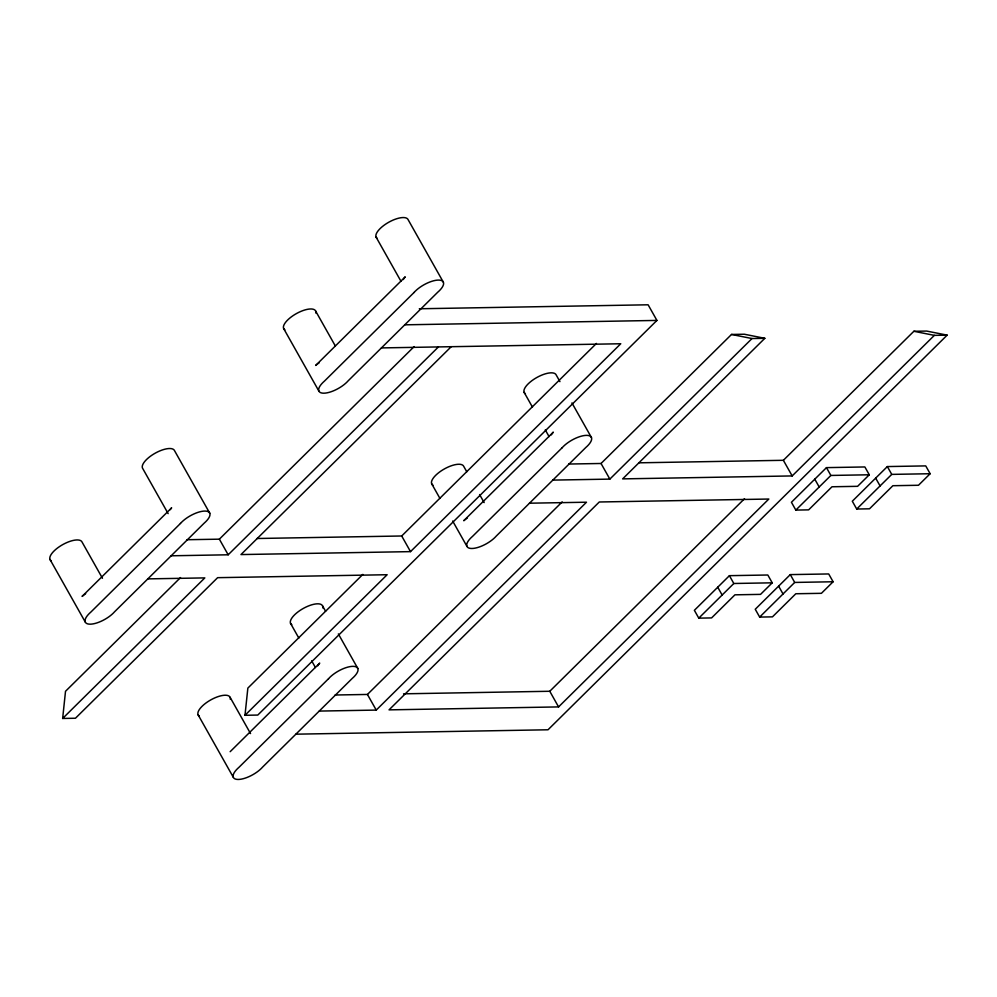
<?xml version="1.0" encoding="UTF-8"?>
<svg xmlns="http://www.w3.org/2000/svg" width="997" height="997" viewBox="0 0 997 997"><rect width="100%" height="100%" fill="white"/><g stroke="black" fill="none" stroke-linecap="round" stroke-linejoin="round"><path stroke-width="1.5" d="M419.313 308.771L648.112 304.795L656.923 320.423L257.787 715.061L244.988 715.285L387.148 574.721L217.62 577.674L75.448 718.239L62.649 718.463L65.515 691.282L180.532 577.562M244.988 715.285L247.854 688.104L362.858 574.397M187.012 539.726L219.365 539.165L414.129 346.607M62.649 718.463L204.821 577.899L147.818 578.883M171.172 555.79L228.176 554.793L438.431 346.919M451.23 346.694L240.975 554.569L410.515 551.628L620.757 343.753L381.427 347.916M257.052 538.505L401.704 535.987L596.455 343.429M230.145 751.701L319.713 663.105A18.245 7.016 -29.4 0 0 317.731 665.834M335.079 695.009L367.432 694.448L562.183 501.89M568.689 464.041L601.041 463.48L731.524 334.456L744.323 334.232L764.824 338.319L622.651 478.884L792.179 475.93L934.351 335.366L947.15 335.142L548.014 729.779L295.885 734.178M319.239 711.073L376.243 710.088L586.485 502.214L529.494 503.198M552.837 480.105L609.852 479.108L752.012 338.544L764.824 338.319M403.561 693.825L549.771 691.27L744.522 498.712M638.728 462.82L783.368 460.302L913.863 331.278L926.662 331.066L947.15 335.142M558.569 706.91L768.824 499.036L599.284 501.99L389.042 709.864L558.569 706.91L549.771 691.27M826.463 467.63L791.431 502.276L795.83 510.09L808.629 509.866L831.997 486.773L857.594 486.324L869.272 474.784L864.873 466.957L826.463 467.63L830.875 475.444L869.272 474.784M729.418 575.668L694.373 610.314L698.785 618.14L711.584 617.916L734.939 594.823L760.537 594.374L772.226 582.821L767.815 575.007L729.418 575.668L733.817 583.494L772.226 582.821M795.83 510.09L830.875 475.444M698.785 618.14L733.817 583.494M887.342 466.571L852.31 501.217L856.71 509.031L869.509 508.806L892.876 485.713L918.474 485.265L930.151 473.725L925.739 465.898L887.342 466.571L891.754 474.385L930.151 473.725M790.297 574.608L755.252 609.254L759.664 617.081L772.463 616.856L795.818 593.751L821.416 593.315L833.106 581.762L828.694 573.948L790.297 574.608L794.696 582.435L833.106 581.762M856.71 509.031L891.754 474.385M759.664 617.081L794.696 582.435M404.782 324.823L656.923 320.423M913.863 331.278L934.351 335.366M731.524 334.456L752.012 338.544M875.665 478.124L880.077 485.938M814.786 479.183L819.198 486.997M783.368 460.302L792.179 475.93M778.62 586.161L783.019 593.975M717.74 587.221L722.14 595.035M559.953 381.639L556.201 374.984A18.245 7.016 -29.4 0 0 535.339 378.374A18.245 7.016 -29.4 0 0 525.394 393.74M571.942 402.925L591.445 437.521M601.041 463.48L609.852 479.108M524.135 392.357L532.448 407.1M545.284 429.881L549.06 436.586M443.378 282.238L408.134 219.701A18.245 7.016 -29.4 0 0 387.285 223.091A18.245 7.016 -29.4 0 0 377.327 238.457M376.068 237.074L400.993 281.304M466.77 471.768L463.755 466.409A18.245 7.016 -29.4 0 0 442.892 469.799A18.245 7.016 -29.4 0 0 432.947 485.178M479.607 494.549L484.143 502.6M431.689 483.782L439.939 498.425M452.675 521.045L466.932 546.331M315.688 311.126L335.328 345.971M401.704 535.987L410.515 551.628M283.622 328.499L318.866 391.048M322.592 605.952L325.595 611.286M338.344 633.905L357.836 668.501M367.432 694.448L376.243 710.088M290.526 623.337L298.838 638.08M311.675 660.861L315.451 667.554M209.769 513.218L174.537 450.669A18.245 7.016 -29.4 0 0 155.744 452.875A18.245 7.016 -29.4 0 0 142.471 468.054L168.144 513.617M219.365 539.165L228.176 554.793M230.145 697.389L250.534 733.568M198.079 714.762L233.323 777.299M102.467 578.285L82.078 542.094A18.245 7.016 -29.4 0 0 61.228 545.484A18.245 7.016 -29.4 0 0 51.283 560.862M50.012 559.479L85.256 622.016M551.341 434.854A18.245 7.016 -29.4 0 1 553.31 432.137L463.742 520.733A18.245 7.016 -29.4 0 1 467.331 517.991M199.338 716.145A18.245 7.016 -29.4 0 1 211.352 699.582A18.245 7.016 -29.4 0 1 230.319 699.358M291.797 624.72A18.245 7.016 -29.4 0 1 303.811 608.158A18.245 7.016 -29.4 0 1 322.766 607.933M170.213 509.666A18.245 7.016 -29.4 0 1 171.646 507.822L82.078 596.418A18.245 7.016 -29.4 0 1 85.667 593.676M284.88 329.882A18.245 7.016 -29.4 0 1 296.894 313.32A18.245 7.016 -29.4 0 1 315.862 313.095M403.274 279.571A18.245 7.016 -29.4 0 1 405.243 276.842L315.688 365.438A18.245 7.016 -29.4 0 1 319.277 362.696M180.457 523.45L90.889 612.046A18.245 7.016 -29.4 0 0 90.253 624.172A18.245 7.016 -29.4 0 0 114.58 611.772L204.148 523.176A18.245 7.016 -29.4 0 0 204.784 511.062A18.245 7.016 -29.4 0 0 180.457 523.45M414.054 292.482L324.486 381.078A18.245 7.016 -29.4 0 0 323.851 393.192A18.245 7.016 -29.4 0 0 348.177 380.804L437.745 292.208A18.245 7.016 -29.4 0 0 438.381 280.082A18.245 7.016 -29.4 0 0 414.054 292.482M328.512 678.745L238.944 767.341A18.245 7.016 -29.4 0 0 238.308 779.455A18.245 7.016 -29.4 0 0 262.635 767.054L352.203 678.459A18.245 7.016 -29.4 0 0 352.838 666.345A18.245 7.016 -29.4 0 0 328.512 678.745M562.121 447.765L472.553 536.361A18.245 7.016 -29.4 0 0 471.917 548.487A18.245 7.016 -29.4 0 0 496.244 536.087L585.812 447.491A18.245 7.016 -29.4 0 0 586.448 435.365A18.245 7.016 -29.4 0 0 562.121 447.765"/></g></svg>
